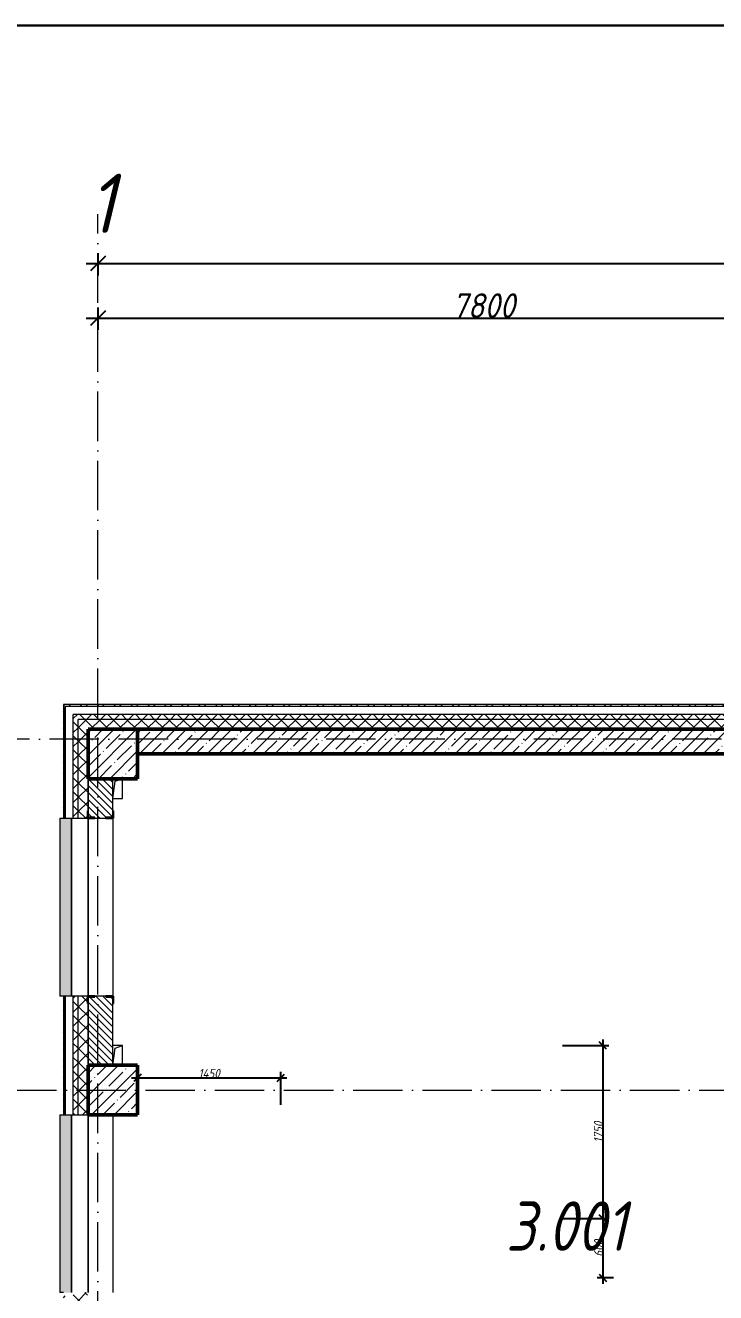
# Model space of a CAD drawing. Header units: millimetres. Extents: x -606178 to 312196, y -19338 to 632709.
# Drawn here: x -143799 to -136816, y 531775 to 544597 of the extents above; entities that cross this region are included whole.
import ezdxf

# ---------------------------------------------------------------- set-up
doc = ezdxf.new("R2010")
doc.units = ezdxf.units.MM
doc.linetypes.add('50_200_ШТРИХ_1Т_ш5_п1_п1_', pattern=[700, 500, -100, 0, -100])
for name, color, linetype, lineweight in [('A-____-____-DIMS', 7, 'Continuous', 9), ('A-GENM-____-MCUT', 7, 'Continuous', 25), ('A-GENM-____-OTLN', 7, 'Continuous', 9), ('A-GENM-____-OTLN-1', 7, 'Continuous', 25), ('A-GLAZ-____-OTLN', 7, 'Continuous', 9), ('A-WALL-____-MCUT', 7, 'Continuous', 13), ('A-WALL-____-MCUT-1', 7, 'Continuous', 9), ('A-WALL-____-MCUT-2', 7, 'Continuous', 50), ('A-WALL-____-OTLN', 7, 'Continuous', 9), ('A-WALL-____-PATT-1', 7, 'Continuous', 9), ('A-WALL-FNSH-MCUT-1', 7, 'Continuous', 9), ('S-COLS-____-MCUT', 7, 'Continuous', 50), ('S-COLS-____-OTLN', 7, 'Continuous', 9), ('S-GRID-____-IDEN', 7, 'Continuous', 9), ('S-GRID-____-OTLN-1', 7, '50_200_ШТРИХ_1Т_ш5_п1_п1_', 9), ('Марки помещений', 7, 'Continuous', 9), ('Текстовые примечания', 7, 'Continuous', 9)]:
    doc.layers.add(name, color=color, linetype=linetype, lineweight=lineweight)
doc.layers.add('A-GLAZ-____-OTLN-1', color=7, linetype='Continuous', lineweight=9, true_color=0xc0c0c0)
doc.styles.add('ISOCPEUR_I_2', font='isocpeui.ttf', dxfattribs={"width": 0.85, "height": 2.3})
doc.styles.add('ISOCPEUR_I_7', font='isocpeui.ttf', dxfattribs={"width": 0.9, "height": 90})
doc.styles.add('ISOCPEUR_I_9', font='isocpeui.ttf', dxfattribs={"width": 0.9, "height": 250})
doc.dimstyles.new('ISO-1_8_0_9К_СРЕДНИЙ_Кладочные_2', dxfattribs={"dimscale": 304.8, "dimtxt": 89.638306, "dimasz": 0.246063, "dimexe": 0.19685, "dimexo": 0, "dimgap": 0, "dimtad": 1, "dimdec": 3, "dimrnd": 0.001, "dimdsep": 46, "dimtxsty": 'ISOCPEUR_I_7', "dimblk1": 'OBLIQUE', "dimblk2": 'OBLIQUE', "dimsah": 1, "dimcen": 0.09, "dimdle": 0.19685, "dimazin": 0, "dimtfac": 1, "dimtdec": 4, "dimtix": 1, "dimtmove": 1, "dimatfit": 3, "dimfxl": 1, "dimtvp": 1, "dimtolj": 1, "dimtzin": 0, "dimarcsym": 2})
doc.dimstyles.new('ISO-2_5_0_9К_БОЛЬШОЙ_ОСИ', dxfattribs={"dimscale": 304.8, "dimtxt": 248.995294, "dimasz": 0.492126, "dimexe": 0.393701, "dimexo": 0, "dimgap": 0, "dimtad": 1, "dimdec": 0, "dimzin": 0, "dimdsep": 46, "dimtxsty": 'ISOCPEUR_I_9', "dimblk1": 'OBLIQUE', "dimblk2": 'OBLIQUE', "dimsah": 1, "dimcen": 0.09, "dimdle": 0.393701, "dimazin": 0, "dimtfac": 1, "dimtdec": 4, "dimtix": 1, "dimtmove": 0, "dimatfit": 3, "dimfxl": 1, "dimtvp": 1, "dimtolj": 1, "dimtzin": 0, "dimarcsym": 2})
doc.dimstyles.new('ISO-2_5_0_9К_БОЛЬШОЙ_ОСИ_2', dxfattribs={"dimscale": 304.8, "dimtxt": 248.995294, "dimasz": 0.492126, "dimexe": 0.393701, "dimexo": 0, "dimgap": 0, "dimtad": 1, "dimdec": 0, "dimzin": 0, "dimdsep": 46, "dimtxsty": 'ISOCPEUR_I_9', "dimblk1": 'OBLIQUE', "dimblk2": 'OBLIQUE', "dimsah": 1, "dimcen": 0.09, "dimdle": 0.393701, "dimazin": 0, "dimtfac": 1, "dimtdec": 4, "dimtix": 1, "dimtmove": 2, "dimatfit": 3, "dimfxl": 1, "dimtvp": 1, "dimtolj": 1, "dimtzin": 0, "dimarcsym": 2})
pattern_1 = [(45, (-140714.89, 451794.26), (-85.53659, 85.53659), []), (45, (-140657.87, 451794.26), (-85.53659, 85.53659), [])]
pattern_2 = [(45, (-140714.89, 451794.26), (-70.71068, 70.71068), []), (135, (-140714.89, 451794.26), (-70.71068, -70.71068), [])]

# ---------------------------------------------------------------- blocks, each defined once
blk = doc.blocks.new('BSC_Колонна _Прямоугольная - 500х500-V28-АР1_План отверстий 3 этажа в осях 1-64_Ю-ЯЯ')
at = {"layer": 'S-COLS-____-OTLN'}
h = blk.add_hatch(dxfattribs=at)
h.set_pattern_fill('FP_35', color=256, style=0, pattern_type=2)
h.set_pattern_definition([(45, (2200, -85431.04), (-114.04925, 114.04925), []), (45, (2314.05, -85431.04), (-114.04925, 114.04925), [201.613, -40.323, 3.353, -36.97])])
h.paths.add_polyline_path([(-250, -250), (250, -250), (250, 250), (-250, 250), (-250, 46)], flags=0)
at = {"layer": 'S-COLS-____-MCUT'}
for p, q in [((250, 250), (-250, 250)), ((-250, 250), (-250, -250)), ((250, -250), (250, 250)), ((-250, -250), (250, -250))]:
    blk.add_line(p, q, dxfattribs=at)
blk = doc.blocks.new('BSC_Колонна _Прямоугольная - 500х500-V53-АР1_План отверстий 3 этажа в осях 1-64_Ю-ЯЯ')
at = {"layer": 'S-COLS-____-OTLN'}
h = blk.add_hatch(dxfattribs=at)
h.set_pattern_fill('FP_61', color=256, style=0, pattern_type=2)
h.set_pattern_definition([(45, (2200, -82031.04), (-114.04925, 114.04925), []), (45, (2314.05, -82031.04), (-114.04925, 114.04925), [201.613, -40.323, 3.353, -36.97])])
h.paths.add_polyline_path([(-250, -250), (250, -250), (250, 250), (-250, 250)], flags=0)
at = {"layer": 'S-COLS-____-MCUT'}
for p, q in [((250, 250), (-250, 250)), ((-250, 250), (-250, -250)), ((250, -250), (250, 250)), ((-250, -250), (250, -250))]:
    blk.add_line(p, q, dxfattribs=at)
blk = doc.blocks.new('Фахверк_СКБ_Уголок - 250_2700-27497298-АР1_План отверстий 3 этажа в осях 1-64_Ю-ЯЯ')
at = {"layer": 'A-GENM-____-MCUT'}
for p, q in [((200, 181), (125, 181)), ((125, 181), (125, 106)), ((131, 106), (131, 175)), ((131, 175), (200, 175)), ((200, 175), (200, 181)), ((125, 106), (131, 106)), ((131, -6), (125, -6)), ((125, -6), (125, -81)), ((125, -81), (200, -81)), ((131, -75), (131, -6)), ((200, -75), (131, -75)), ((200, -81), (200, -75))]:
    blk.add_line(p, q, dxfattribs=at)
blk = doc.blocks.new('AR_Отверстие прямоугольное _в плите_ - AR_Отверстие прямоугольное _в плите_-V177-АР1_План отверстий 3 этажа в осях 1-64_Ю-ЯЯ')
at = {"layer": 'A-GENM-____-OTLN'}
for p, q in [((-50, -100), (-25, 75)), ((-25, 75), (50, 100)), ((50, -100), (50, 100)), ((-50, -100), (50, -100))]:
    blk.add_line(p, q, dxfattribs=at)
blk = doc.blocks.new('AR_Отверстие прямоугольное _в плите_ - AR_Отверстие прямоугольное _в плите_-V179-АР1_План отверстий 3 этажа в осях 1-64_Ю-ЯЯ')
at = {"layer": 'A-GENM-____-OTLN'}
for p, q in [((50, 100), (-50, 100)), ((-50, -100), (-25, 75)), ((-25, 75), (50, 100)), ((50, -100), (50, 100))]:
    blk.add_line(p, q, dxfattribs=at)
blk = doc.blocks.new('Отлив_СКБ - Отлив витража_120_НВФ-31885689-АР1_План отверстий 3 этажа в осях 1-64_Ю-ЯЯ')
at = {"layer": 'A-GLAZ-____-OTLN-1'}
for points in [[(1800, 2), (1800, 120), (0, 120), (0, 2), (737, 2)], [(1800, 0), (1800, 2), (0, 2), (0, 0), (737, 0)]]:
    blk.add_hatch(color=256, dxfattribs=at).paths.add_polyline_path(points, flags=0)
at = {"layer": 'A-GLAZ-____-OTLN'}
for p, q in [((0, 83), (0, 120)), ((1800, 120), (0, 120)), ((0, 2), (1800, 2)), ((1800, 120), (1800, 83)), ((1800, 0), (0, 0))]:
    blk.add_line(p, q, dxfattribs=at)
blk = doc.blocks.new('_Oblique')
at = {"color": 0, "linetype": 'ByBlock', "lineweight": -2}
blk.add_line((-0.5, -0.5), (0.5, 0.5), dxfattribs=at)
blk = doc.blocks.new('*D5279')
at = {"layer": 'A-____-____-DIMS', "color": 0, "lineweight": -2, "transparency": 16777216}
for p, q in [((-143065, 541741), (-143065, 541515)), ((-135265, 541741), (-135265, 541515)), ((-143185, 541635), (-135145, 541635))]:
    blk.add_line(p, q, dxfattribs=at)
at = {"layer": 'Defpoints', "color": 0, "transparency": 16777216}
for p in [(-143065, 541741), (-135265, 541741), (-135265, 541635)]:
    blk.add_point(p, dxfattribs=at)
at = {"layer": 'A-____-____-DIMS', "color": 0, "lineweight": -2, "transparency": 16777216, "xscale": 150, "yscale": 150, "zscale": 150, "rotation": 180}
blk.add_blockref('_Oblique', (-143065, 541635), dxfattribs=at)
at = {"layer": 'A-____-____-DIMS', "color": 0, "lineweight": -2, "transparency": 16777216, "xscale": 150, "yscale": 150, "zscale": 150}
blk.add_blockref('_Oblique', (-135265, 541635), dxfattribs=at)
at = {"layer": 'A-____-____-DIMS', "color": 0, "transparency": 16777216, "insert": (-139165, 541761), "char_height": 250, "width": 758.48, "attachment_point": 5, "style": 'ISOCPEUR_I_9'}
blk.add_mtext('\\A1;7800', dxfattribs=at)
blk = doc.blocks.new('*D5318')
at = {"layer": 'A-____-____-DIMS', "color": 0, "lineweight": -2, "transparency": 16777216}
for p, q in [((-143065, 542293), (-143065, 542067)), ((-39565, 542293), (-39565, 542067)), ((-143185, 542187), (-91832, 542187)), ((-39445, 542187), (-90953, 542187))]:
    blk.add_line(p, q, dxfattribs=at)
at = {"layer": 'Defpoints', "color": 0, "transparency": 16777216}
for p in [(-143065, 542293), (-39565, 542293), (-39565, 542187)]:
    blk.add_point(p, dxfattribs=at)
at = {"layer": 'A-____-____-DIMS', "color": 0, "lineweight": -2, "transparency": 16777216, "xscale": 150, "yscale": 150, "zscale": 150, "rotation": 180}
blk.add_blockref('_Oblique', (-143065, 542187), dxfattribs=at)
at = {"layer": 'A-____-____-DIMS', "color": 0, "lineweight": -2, "transparency": 16777216, "xscale": 150, "yscale": 150, "zscale": 150}
blk.add_blockref('_Oblique', (-39565, 542187), dxfattribs=at)
at = {"layer": 'A-____-____-DIMS', "color": 0, "transparency": 16777216, "insert": (-91932, 542514), "char_height": 250, "width": 1080.26, "attachment_point": 1, "line_spacing_factor": 1.149209, "style": 'ISOCPEUR_I_9'}
blk.add_mtext('\\A1;103500', dxfattribs=at)
blk = doc.blocks.new('*D5333')
at = {"layer": 'A-____-____-DIMS', "color": 0, "lineweight": -2, "transparency": 16777216}
for p, q in [((-137956, 534335), (-137956, 532465)), ((-138365, 534275), (-137896, 534275)), ((-138365, 532525), (-137896, 532525))]:
    blk.add_line(p, q, dxfattribs=at)
at = {"layer": 'Defpoints', "color": 0, "transparency": 16777216}
for p in [(-138365, 534275), (-138365, 532525), (-137956, 532525)]:
    blk.add_point(p, dxfattribs=at)
at = {"layer": 'A-____-____-DIMS', "color": 0, "lineweight": -2, "transparency": 16777216, "xscale": 75, "yscale": 75, "zscale": 75}
for p, rotation in [((-137956, 534275), 90), ((-137956, 532525), 270)]:
    blk.add_blockref('_Oblique', p, dxfattribs=dict(at, rotation=rotation))
at = {"layer": 'A-____-____-DIMS', "color": 0, "transparency": 16777216, "insert": (-138002, 533400), "char_height": 90, "width": 504.73, "attachment_point": 5, "rotation": 90, "style": 'ISOCPEUR_I_7'}
blk.add_mtext('\\A1;1750', dxfattribs=at)
blk = doc.blocks.new('*D5334')
at = {"layer": 'A-____-____-DIMS', "color": 0, "lineweight": -2, "transparency": 16777216}
for p, q in [((-138365, 532525), (-137896, 532525)), ((-137956, 532585), (-137956, 531865)), ((-137850, 531925), (-138016, 531925))]:
    blk.add_line(p, q, dxfattribs=at)
at = {"layer": 'Defpoints', "color": 0, "transparency": 16777216}
for p in [(-138365, 532525), (-137956, 531925), (-137850, 531925)]:
    blk.add_point(p, dxfattribs=at)
at = {"layer": 'A-____-____-DIMS', "color": 0, "lineweight": -2, "transparency": 16777216, "xscale": 75, "yscale": 75, "zscale": 75}
for p, rotation in [((-137956, 532525), 90), ((-137956, 531925), 270)]:
    blk.add_blockref('_Oblique', p, dxfattribs=dict(at, rotation=rotation))
at = {"layer": 'A-____-____-DIMS', "color": 0, "transparency": 16777216, "insert": (-138001, 532225), "char_height": 90, "width": 409.58, "attachment_point": 5, "rotation": 90, "style": 'ISOCPEUR_I_7'}
blk.add_mtext('\\A1;600', dxfattribs=at)
blk = doc.blocks.new('*D5339')
at = {"layer": 'A-____-____-DIMS', "color": 0, "lineweight": -2, "transparency": 16777216}
for p, q in [((-142725, 533949), (-141155, 533949)), ((-142665, 533675), (-142665, 534009)), ((-141215, 533675), (-141215, 534009))]:
    blk.add_line(p, q, dxfattribs=at)
at = {"layer": 'Defpoints', "color": 0, "transparency": 16777216}
for p in [(-141215, 533949), (-142665, 533675), (-141215, 533675)]:
    blk.add_point(p, dxfattribs=at)
at = {"layer": 'A-____-____-DIMS', "color": 0, "lineweight": -2, "transparency": 16777216, "xscale": 75, "yscale": 75, "zscale": 75, "rotation": 180}
blk.add_blockref('_Oblique', (-142665, 533949), dxfattribs=at)
at = {"layer": 'A-____-____-DIMS', "color": 0, "lineweight": -2, "transparency": 16777216, "xscale": 75, "yscale": 75, "zscale": 75}
blk.add_blockref('_Oblique', (-141215, 533949), dxfattribs=at)
at = {"layer": 'A-____-____-DIMS', "color": 0, "transparency": 16777216, "insert": (-141940, 533994), "char_height": 90, "width": 521.28, "attachment_point": 5, "style": 'ISOCPEUR_I_7'}
blk.add_mtext('\\A1;1450', dxfattribs=at)

msp = doc.modelspace()

# ---------------------------------------------------------------- hatches: boundary and pattern name
at = {"layer": 'A-WALL-____-PATT-1'}
h = msp.add_hatch(dxfattribs=at)
h.set_pattern_fill('FP_6', color=256, style=0, pattern_type=2)
h.set_pattern_definition(pattern_1)
h.paths.add_polyline_path([(-143414.891, 524655.3011), (-143394.891, 524655.3011), (-143394.891, 525775.3011), (-143414.891, 525775.3011), (-143414.891, 525162.563)], flags=0)
h.paths.add_polyline_path([(-143394.891, 527575.3011), (-143394.891, 528775.3011), (-143414.891, 528775.3011), (-143414.891, 527575.3011)], flags=0)
h.paths.add_polyline_path([(-143394.891, 530575.3011), (-143394.891, 531775.3011), (-143414.891, 531775.3011), (-143414.891, 530575.3011)], flags=0)
h.paths.add_polyline_path([(-143414.891, 533575.3011), (-143394.891, 533575.3011), (-143394.891, 534775.3011), (-143414.891, 534775.3011)], flags=0)
h.paths.add_polyline_path([(-143414.891, 536575.3011), (-143394.891, 536575.3011), (-143394.891, 537725.3011), (-143414.891, 537725.3011)], flags=0)
h = msp.add_hatch(dxfattribs=at)
h.set_pattern_fill('FP_6', color=256, style=0, pattern_type=2)
h.set_pattern_definition(pattern_1)
h.paths.add_polyline_path([(-116845.891, 537705.3011), (-116845.891, 537725.3011), (-116864.891, 537725.3011), (-116864.891, 537705.3011)], flags=0)
h.paths.add_polyline_path([(-117014.891, 537705.3011), (-117014.891, 537725.3011), (-120584.891, 537725.3011), (-120584.891, 537705.3011), (-119519.3455, 537705.3011)], flags=0)
h.paths.add_polyline_path([(-130084.891, 537705.3011), (-130084.891, 537725.3011), (-143394.891, 537725.3011), (-143394.891, 537705.3011), (-133659.0598, 537705.3011)], flags=0)
h = msp.add_hatch(dxfattribs=at)
h.set_pattern_fill('FP_4', color=256, style=0, pattern_type=2)
h.set_pattern_definition(pattern_2)
h.paths.add_polyline_path([(-143264.891, 524825.3011), (-143264.891, 525775.3011), (-143314.891, 525775.3011), (-143314.891, 524825.3011)], flags=0)
h.paths.add_polyline_path([(-143264.891, 527575.3011), (-143264.891, 528775.3011), (-143314.891, 528775.3011), (-143314.891, 527575.3011)], flags=0)
h.paths.add_polyline_path([(-143314.891, 530575.3011), (-143264.891, 530575.3011), (-143264.891, 531775.3011), (-143314.891, 531775.3011), (-143314.891, 531620.5035)], flags=0)
h.paths.add_polyline_path([(-143264.891, 533575.3011), (-143264.891, 534775.3011), (-143314.891, 534775.3011), (-143314.891, 533575.3011)], flags=0)
h.paths.add_polyline_path([(-143314.891, 536575.3011), (-143264.891, 536575.3011), (-143264.891, 537625.3011), (-143314.891, 537625.3011), (-143314.891, 537271.2014)], flags=0)
h = msp.add_hatch(dxfattribs=at)
h.set_pattern_fill('FP_4', color=256, style=0, pattern_type=2)
h.set_pattern_definition(pattern_2)
h.paths.add_polyline_path([(-119519.3455, 537575.3011), (-116864.891, 537575.3011), (-116864.891, 537625.3011), (-120584.891, 537625.3011), (-120584.891, 537575.3011)], flags=0)
h.paths.add_polyline_path([(-130084.891, 537575.3011), (-130084.891, 537625.3011), (-143264.891, 537625.3011), (-143264.891, 537575.3011), (-133659.0598, 537575.3011)], flags=0)
h = msp.add_hatch(dxfattribs=at)
h.set_pattern_fill('FP_4', color=256, style=0, pattern_type=2)
h.set_pattern_definition(pattern_2)
h.paths.add_polyline_path([(-143164.891, 524825.3011), (-143164.891, 525700.3011), (-143170.891, 525700.3011), (-143170.891, 525775.3011), (-143264.891, 525775.3011), (-143264.891, 524825.3011)], flags=0)
h.paths.add_polyline_path([(-143170.891, 527575.3011), (-143170.891, 527650.3011), (-143164.891, 527650.3011), (-143164.891, 528700.3011), (-143170.891, 528700.3011), (-143170.891, 528775.3011), (-143264.891, 528775.3011), (-143264.891, 527575.3011)], flags=0)
h.paths.add_polyline_path([(-143170.891, 530575.3011), (-143170.891, 530650.3011), (-143164.891, 530650.3011), (-143164.891, 531700.3011), (-143170.891, 531700.3011), (-143170.891, 531775.3011), (-143264.891, 531775.3011), (-143264.891, 530575.3011)], flags=0)
h.paths.add_polyline_path([(-143264.891, 533575.3011), (-143164.891, 533575.3011), (-143164.891, 534700.3011), (-143170.891, 534700.3011), (-143170.891, 534775.3011), (-143264.891, 534775.3011), (-143264.891, 534075.3011)], flags=0)
h.paths.add_polyline_path([(-143170.891, 536575.3011), (-143170.891, 536650.3011), (-143164.891, 536650.3011), (-143164.891, 537575.3011), (-143264.891, 537575.3011), (-143264.891, 536575.3011)], flags=0)
h = msp.add_hatch(dxfattribs=at)
h.set_pattern_fill('FP_4', color=256, style=0, pattern_type=2)
h.set_pattern_definition(pattern_2)
h.paths.add_polyline_path([(-116864.891, 537475.3011), (-116864.891, 537575.3011), (-120584.891, 537575.3011), (-120584.891, 537481.3011), (-120509.891, 537481.3011), (-120509.891, 537475.3011), (-119519.3455, 537475.3011)], flags=0)
h.paths.add_polyline_path([(-130159.891, 537475.3011), (-130159.891, 537481.3011), (-130084.891, 537481.3011), (-130084.891, 537575.3011), (-143164.891, 537575.3011), (-143164.891, 537475.3011), (-130814.891, 537475.3011)], flags=0)
h = msp.add_hatch(dxfattribs=at)
h.set_pattern_fill('FP_12', color=256, style=0, pattern_type=2)
h.set_pattern_definition([(45, (-140714.89, 451794.26), (-114.04925, 114.04925), []), (45, (-140600.84, 451794.26), (-114.04925, 114.04925), [201.612, -40.322, 3.353, -36.97])])
h.paths.add_polyline_path([(-135664.891, 537225.3011), (-135664.891, 537475.3011), (-142664.891, 537475.3011), (-142664.891, 537225.3011), (-140728.9169, 537225.3011)], flags=0)
h = msp.add_hatch(dxfattribs=at)
h.set_pattern_fill('FP_9', color=256, style=0, pattern_type=2)
h.set_pattern_definition([(135, (-140714.89, 451794.26), (-35.35534, -35.35534), [])])
h.paths.add_polyline_path([(-143164.891, 534075.3011), (-142914.891, 534075.3011), (-142914.891, 534769.3011), (-142983.891, 534769.3011), (-142983.891, 534775.3011), (-143095.891, 534775.3011), (-143095.891, 534769.3011), (-143164.891, 534769.3011), (-143164.891, 534519.3011)], flags=0)
h.paths.add_polyline_path([(-142983.891, 536575.3011), (-142983.891, 536581.3011), (-142914.891, 536581.3011), (-142914.891, 536975.3011), (-143164.891, 536975.3011), (-143164.891, 536581.3011), (-143095.891, 536581.3011), (-143095.891, 536575.3011)], flags=0)

# ---------------------------------------------------------------- linework, layer by layer
at = {"layer": 'A-WALL-____-MCUT'}
for p, q in [((-130084.891, 537705.3011), (-143394.891, 537705.3011)), ((-143394.891, 537705.3011), (-143394.891, 536575.3011)), ((-143394.891, 536575.3011), (-143394.891, 537705.3011)), ((-142914.891, 536650.3011), (-142914.891, 536975.3011)), ((-143394.891, 536575.3011), (-143170.891, 536575.3011)), ((-143095.891, 536575.3011), (-142983.891, 536575.3011)), ((-143170.891, 534775.3011), (-143394.891, 534775.3011)), ((-143394.891, 534775.3011), (-143394.891, 533575.3011)), ((-143394.891, 533575.3011), (-143394.891, 534775.3011)), ((-142983.891, 534775.3011), (-143095.891, 534775.3011)), ((-142914.891, 534075.3011), (-142914.891, 534700.3011)), ((-143394.891, 533575.3011), (-143164.891, 533575.3011))]:
    msp.add_line(p, q, dxfattribs=at)
at = {"layer": 'A-WALL-____-MCUT-1'}
for p, q in [((-130084.891, 537625.3011), (-143314.891, 537625.3011)), ((-143314.891, 536575.3011), (-143314.891, 537625.3011)), ((-130084.891, 537575.3011), (-143264.891, 537575.3011)), ((-143264.891, 536575.3011), (-143264.891, 537575.3011)), ((-143164.891, 536975.3011), (-143164.891, 536650.3011)), ((-143164.891, 536650.3011), (-143164.891, 536975.3011)), ((-143314.891, 533575.3011), (-143314.891, 534775.3011)), ((-143264.891, 533575.3011), (-143264.891, 534775.3011)), ((-143164.891, 534700.3011), (-143164.891, 534075.3011)), ((-143164.891, 534075.3011), (-143164.891, 534700.3011))]:
    msp.add_line(p, q, dxfattribs=at)
at = {"layer": 'A-WALL-____-MCUT-2'}
for p, q in [((-135664.891, 537475.3011), (-142664.891, 537475.3011)), ((-142664.891, 537225.3011), (-135664.891, 537225.3011))]:
    msp.add_line(p, q, dxfattribs=at)
at = {"layer": 'A-WALL-____-OTLN'}
for p, q in [((-143164.891, 534775.3011), (-143164.891, 536575.3011)), ((-143164.891, 536575.3011), (-143164.891, 534775.3011)), ((-142914.891, 536575.3011), (-142914.891, 534775.3011)), ((-143164.891, 531775.3011), (-143164.891, 533575.3011)), ((-143164.891, 533575.3011), (-143164.891, 531775.3011)), ((-142914.891, 533575.3011), (-142914.891, 531775.3011))]:
    msp.add_line(p, q, dxfattribs=at)
at = {"layer": 'A-WALL-FNSH-MCUT-1'}
for p, q in [((-130084.891, 537725.3011), (-143414.891, 537725.3011)), ((-143414.891, 537725.3011), (-143414.891, 536575.3011)), ((-143414.891, 536575.3011), (-143394.891, 536575.3011)), ((-143414.891, 534775.3011), (-143414.891, 533575.3011)), ((-143394.891, 534775.3011), (-143414.891, 534775.3011)), ((-143414.891, 533575.3011), (-143394.891, 533575.3011))]:
    msp.add_line(p, q, dxfattribs=at)
at = {"layer": 'S-GRID-____-OTLN-1'}
for p, q in [((-143064.891, 504685.847), (-143064.891, 542687.1106)), ((-36640.4843, 537375.3011), (-145383.6612, 537375.3011)), ((-145383.6612, 533825.3011), (-36640.4843, 533825.3011))]:
    msp.add_line(p, q, dxfattribs=at)
at = {"layer": 'Текстовые примечания', "color": 1, "lineweight": 30}
msp.add_lwpolyline([(-19349.125, 544596.983), (-401724.6123, 544596.983)], dxfattribs=at)

# ---------------------------------------------------------------- block references
at = {"layer": 'A-GENM-____-OTLN'}
for name, p in [('AR_Отверстие прямоугольное _в плите_ - AR_Отверстие прямоугольное _в плите_-V177-АР1_План отверстий 3 этажа в осях 1-64_Ю-ЯЯ', (-142864.891, 536875.3011)), ('AR_Отверстие прямоугольное _в плите_ - AR_Отверстие прямоугольное _в плите_-V179-АР1_План отверстий 3 этажа в осях 1-64_Ю-ЯЯ', (-142864.891, 534175.3011))]:
    msp.add_blockref(name, p, dxfattribs=at)
at = {"layer": 'A-GENM-____-OTLN-1'}
for p, rotation in [((-142989.891, 536450.3011), 89.99999999999991), ((-143089.891, 534900.3011), 269.9999999999999)]:
    msp.add_blockref('Фахверк_СКБ_Уголок - 250_2700-27497298-АР1_План отверстий 3 этажа в осях 1-64_Ю-ЯЯ', p, dxfattribs=dict(at, rotation=rotation))
at = {"layer": 'A-GLAZ-____-OTLN', "rotation": 90}
for p in [(-143331.891, 534775.3011), (-143331.891, 531775.3011)]:
    msp.add_blockref('Отлив_СКБ - Отлив витража_120_НВФ-31885689-АР1_План отверстий 3 этажа в осях 1-64_Ю-ЯЯ', p, dxfattribs=at)
at = {"layer": 'S-COLS-____-OTLN'}
for name, p in [('BSC_Колонна _Прямоугольная - 500х500-V28-АР1_План отверстий 3 этажа в осях 1-64_Ю-ЯЯ', (-142914.891, 537225.3011)), ('BSC_Колонна _Прямоугольная - 500х500-V53-АР1_План отверстий 3 этажа в осях 1-64_Ю-ЯЯ', (-142914.891, 533825.3011))]:
    msp.add_blockref(name, p, dxfattribs=at)

# ---------------------------------------------------------------- texts
at = {"layer": 'S-GRID-____-IDEN', "insert": (-143162.7193, 543095.8852), "char_height": 600, "width": 144.30375, "attachment_point": 1, "style": 'ISOCPEUR_I_9'}
msp.add_mtext('\\fISOCPEUR|b0|i1|c204|p34|;\\W.9;1', dxfattribs=at)
at = {"layer": 'Марки помещений', "insert": (-138937.3917, 532698.9217), "char_height": 500, "width": 737.5525, "attachment_point": 1, "style": 'ISOCPEUR_I_2'}
msp.add_mtext('3.001', dxfattribs=at)

# ---------------------------------------------------------------- dimensions: what is measured, and where the dimension line sits
at = {"layer": 'A-____-____-DIMS'}
dim = msp.add_linear_dim(base=(-39564.891, 542186.9277), p1=(-143064.891, 542292.9937), p2=(-39564.891, 542292.9937), dimstyle='ISO-2_5_0_9К_БОЛЬШОЙ_ОСИ_2', override={"dimpost": '<>', "dimfxl": 103500}, dxfattribs=at)
dim.commit()
dim.dimension.update_dxf_attribs({"geometry": '*D5318', "text_midpoint": (-91392.0407, 542346.875), "dimtype": 160})
for base, p1, p2, dimstyle, override, picture, middle in [((-135264.891, 541634.7084), (-143064.891, 541740.7745), (-135264.891, 541740.7745), 'ISO-2_5_0_9К_БОЛЬШОЙ_ОСИ', {"dimpost": '<>', "dimfxl": 7800}, '*D5279', (-139164.891, 541761.3183)), ((-141214.891, 533949.4923), (-142664.891, 533675.3011), (-141214.891, 533675.3011), 'ISO-1_8_0_9К_СРЕДНИЙ_Кладочные_2', {"dimpost": '<>', "dimfxl": 1450}, '*D5339', (-141939.891, 533994.4923))]:
    dim = msp.add_linear_dim(base=base, p1=p1, p2=p2, dimstyle=dimstyle, override=override, dxfattribs=at)
    dim.commit()
    dim.dimension.update_dxf_attribs({"geometry": picture, "text_midpoint": middle})
for base, p1, p2, override, picture, middle in [((-137956.4331, 532525.3011), (-138364.891, 534275.3011), (-138364.891, 532525.3011), {"dimpost": '<>', "dimfxl": 1750}, '*D5333', (-138002.0126, 533400.3011)), ((-137956.4331, 531925.3011), (-138364.891, 532525.3011), (-137850.367, 531925.3011), {"dimpost": '<>', "dimfxl": 790.401717}, '*D5334', (-138001.4331, 532225.3011))]:
    dim = msp.add_linear_dim(base=base, p1=p1, p2=p2, angle=90, dimstyle='ISO-1_8_0_9К_СРЕДНИЙ_Кладочные_2', override=override, dxfattribs=at)
    dim.commit()
    dim.dimension.update_dxf_attribs({"geometry": picture, "text_midpoint": middle})

doc.saveas('drawing.dxf')
